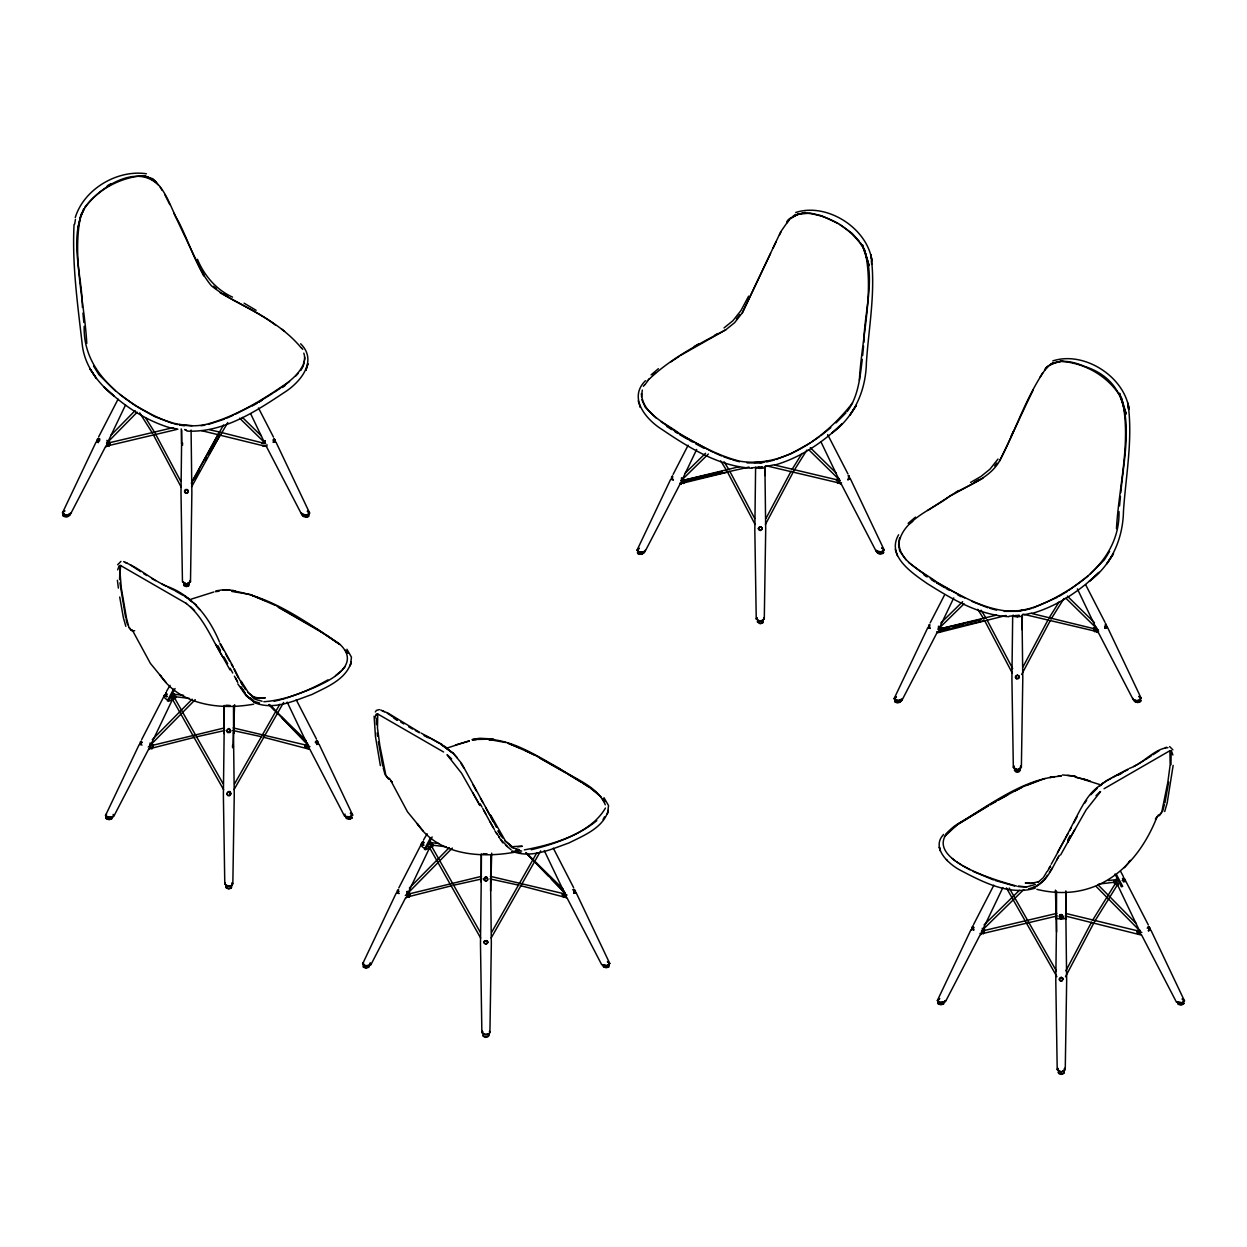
<?xml version="1.0" encoding="UTF-8"?>
<svg xmlns="http://www.w3.org/2000/svg" width="1247" height="1247" viewBox="0 0 1247 1247"><rect width="100%" height="100%" fill="white"/><g stroke="black" fill="none" stroke-linecap="round" stroke-linejoin="round"><path stroke-width="1.5" d="M108.286 442.997L108.006 442.171M108.629 446.099L109.549 444.353L108.629 446.099L106.993 445.538L109.549 445.226M150.232 747.343L151.869 748.714L151.869 747.592M153.163 746.174L151.526 744.49L153.163 746.174L153.163 745.051L150.871 745.192M263.803 443.215L263.803 442.093L262.166 442.654L262.166 443.776M407.301 895.767L408.954 897.139L408.954 896.016M408.611 894.052L410.247 894.598L410.247 893.476L408.611 892.914L408.611 894.037M839.449 482.355L837.813 483.213L837.813 482.09M983.54 932.662L983.54 933.785L984.834 930.122L983.197 929.561L982.558 932.538M1094.897 631.637L1094.243 630.92L1096.534 631.091L1094.897 631.637L1094.897 630.514M1139.789 933.473L1138.371 934.268L1137.077 931.712L1137.077 930.589L1138.994 930.34M1137.451 932.522L1137.95 933.941M1138.994 931.945L1138.714 930.044M305.094 744.693L306.388 748.371L304.969 745.207M305.468 745.768L306.388 748.371L304.969 746.08M563.052 896.468L562.833 893.85M684.198 482.589L684.198 481.716L683.278 483.462C683.621 480.329 683.964 485.395 682.358 482.277L682.608 479.596M684.587 480.921L684.587 479.799L683.933 480.5M838.155 480.111L838.155 479.004L836.519 479.534L836.519 480.656L838.155 480.111L836.519 479.534L837.158 480.251M940.035 628.8L939.692 628.02M941.282 631.013L941.282 630.14L940.363 631.886C940.706 628.753 941.049 633.819 939.443 630.717M941.672 629.345L941.672 628.223L941.017 628.924M1095.24 628.535L1095.24 627.428L1093.603 627.958L1093.603 629.08L1095.24 628.535L1093.603 627.958L1094.243 628.675M1096.534 630.779L1096.534 629.969M641.504 396.733L642.314 390.062M898.588 545.173C901.41 519.609 932.32 509.914 949.918 495.994C966.939 485.145 988.668 479.674 999.486 461.141C1011.208 437.619 1021.558 413.427 1033.311 389.89M1061.197 914.425L1060.215 915.017L1062.163 915.049L1063.13 916.701L1061.244 918.961L1059.217 916.732L1060.215 914.674M181.75 430.106L181.002 492.846L182.452 581.803L186.489 584.282L190.495 581.772L191.867 492.83L191.087 430.09M224.148 732.441L223.384 795.181L224.787 884.123L228.809 886.617L232.285 885.386L231.973 883.016M481.233 880.865L480.469 943.605L481.872 1032.547L485.878 1035.041L489.37 1033.81L489.525 1032.578M1012.689 615.691L1011.909 678.43L1013.328 767.373L1017.334 769.867L1021.371 767.388L1022.789 678.43L1022.01 615.691A4.661 1.06 0 0 1 1016.134 616.719A4.661 1.06 0 0 1 1013.312 615.161M764.317 466.737A4.661 1.06 0 0 1 761.465 468.295A4.661 1.06 0 0 1 755.604 467.266L754.825 530.006L756.243 618.948L760.249 621.442L764.286 618.964L765.705 530.006L764.925 467.266M1065.265 917.371A4.661 1.06 0 0 1 1062.444 918.93A4.661 1.06 0 0 1 1056.568 917.901L1055.788 980.641L1057.207 1069.599L1061.244 1072.077L1065.25 1069.583L1066.668 980.641L1065.889 917.901M374.116 716.168L375.456 736.556L380.366 765.642M232.893 747.67L234.623 704.711M266.983 444.696L266.952 446.036L265.673 446.379L201.609 430.651M490.632 891.059L491.708 853.135M765.05 475.559L765.315 466.082M1021.963 629.673L1022.4 614.506M1065.749 892.868L1065.889 919.133L1065.826 890.872M376.454 718.21L376.5 724.647M84.204 326.293C82.816 365.995 113.68 394.068 145.852 411.354C164.62 421.782 185.07 429.139 206.55 424.276C233.984 416.934 258.862 402.204 282.196 386.367C293.123 379.493 308.29 365.714 303.8 353.135M1170.98 764.738L1171.12 753.406M81.086 214.079C71.547 256.523 84.469 300.683 86.776 343.424M1056.49 891.059L1056.365 919.101L1056.334 892.93M1016.523 886.04C994.623 880.179 909.749 855.364 957.587 824.002C989.947 805.203 1023.413 778.424 1061.103 776.148M173.162 695.171L171.774 698.039L223.587 789.632M233.703 707.47L233.672 733.641L233.548 705.599M490.788 855.894L490.757 882.081L490.804 857.157M74.072 224.429C71.952 264.333 77.641 304.268 82.162 343.845C84.266 365.324 97.78 382.938 114.023 396.078L104.187 387.053C123.157 405.493 145.899 420.863 171.509 428.22M173.925 693.659L175.079 696.886L174.377 697.79M1113.945 880.928L1115.145 884.637L1114.818 883.453M1115.582 880.413L1116.081 883.375M176.014 696.138L175.219 699.099M431.789 847.025L433.099 844.562L432.304 847.524M862.285 359.323C860.009 377.28 858.372 396.515 847.212 411.541M862.643 355.551L863.548 346.089M1119.541 505.861L1120.445 496.415M863.922 342.379C863.953 310.02 878.278 272.703 860.477 242.869M1120.819 492.627C1124.732 447.081 1141.971 385.089 1084.5 366.353C1072.623 361.334 1056.755 357.593 1046.451 367.818C1026.141 396.156 1015.713 430.418 999.486 461.141M165.695 694.891C167.597 687.424 162.718 702.825 166.069 693.036L165.056 695.436M641.317 394.255L641.535 393.662C642.517 413.988 665.43 422.889 679.553 433.566C698.491 444.836 718.147 455.716 739.658 461.156C784.051 468.576 826.512 436.356 852.543 402.921M899.601 537.956C894.723 560.215 922.281 571.017 936.637 582.006C957.805 594.242 979.737 607.336 1004.365 610.718C1027.169 613.29 1048.244 602.348 1067.448 590.642C1096.097 573.854 1119.962 546.638 1118.995 511.535M1173.146 765.424L1167.27 802.367M859.37 380.241C861.724 338.545 873.804 295.274 865.652 253.967C854.289 220.407 877.514 292.531 865.652 253.967L864.467 249.54M1116.455 528.666C1118.808 486.985 1130.889 443.698 1122.736 402.391C1111.373 368.847 1134.599 440.955 1122.736 402.391L1121.552 397.964M98.264 439.614C96.627 436.668 95.801 446.52 98.264 439.614L99.479 441.064L97.999 440.565M141.503 741.092L140.21 744.771L141.503 742.23M672.663 475.964L671.634 479.518L672.663 477.928M929.748 624.388L928.719 627.942L929.732 626.353M422.125 844.998L423.434 841.335M74.68 224.117L75.444 219.41M432.491 845.217L432.195 846.978L433.099 844.562M275.493 325.14C255.588 309.599 230.976 301.556 211.413 285.781C194.703 265.689 188.78 239.268 175.874 216.838C167.909 200.705 159.491 172.351 136.157 176.497C115.644 180.114 95.645 191.461 84.095 209.122C68.647 239.284 82.271 275.322 82.396 307.385M120.663 565.359L120.039 572.841L121.286 587.898L126.493 618.169L128.8 626.96L131.839 630.811L134.66 630.733M377.747 713.783L377.482 728.03L379.836 745.612L385.884 775.385L388.924 779.235M1168.657 782.103L1164.901 802.897M119.993 565.39L119.587 579.574M117.654 569.832L119.276 565.624M374.739 718.256L376.36 714.048M1127.88 769.165C1079.606 794.214 1092.169 791.705 1051.19 864.233M749.026 467.048L682.296 482.199L680.706 484.288L681.376 482.605M747.093 462.918L760.218 462.902L766.858 461.312M1004.178 611.342L1017.303 611.326L1023.927 609.736M422.78 843.175L423.154 841.46L422.39 844.889M562.054 893.631L562.818 896.079M84.095 209.122L80.431 217.149L77.953 228.045M303.863 364.249L304.408 360.726M230.773 793.778L229.807 795.477L227.78 795.524L226.814 793.871L227.796 792.235L229.744 791.892L230.711 793.887L229.729 795.539L227.858 795.492L226.876 793.778L227.842 792.188L229.791 792.188L230.711 793.887L228.762 791.985M350.173 665.836L351.218 662.032C346.136 679.521 326.714 687.05 311.875 694.517C294.105 700.798 274.2 710.307 255.37 702.981M607.258 814.26L608.302 810.456C603.221 827.946 583.799 835.474 568.959 842.941C551.034 849.254 530.817 858.98 511.925 851.14M1162.531 811.579L1164.433 804.627M318.141 744.054L316.738 740.749L318.141 744.054L316.66 744.553M573.729 889.532L575.226 892.478L573.651 893.351C578.748 892.93 571.718 885.713 575.132 892.634L573.745 892.977L574.851 890.779M847.711 479.627L849.566 478.895L848.163 475.59M1015.401 677.027L1017.334 675.11L1019.017 676.061L1019.048 677.994L1016.383 678.742L1015.401 677.027L1016.352 678.649L1018.3 678.664L1019.017 676.061L1017.349 675.235L1015.666 676.092M1106.541 627.693L1104.795 628.052L1106.65 627.319L1105.247 624.014M1148.269 930.683C1150.607 930.262 1147.817 923.528 1150.326 930.059C1146.336 924.308 1152.618 928.625 1148.549 930.808L1150.124 929.95L1148.643 930.449L1149.75 928.236M754.092 462.543L760.358 462.278M1011.177 610.968L1017.443 610.703M1164.714 811.516L1167.13 803.115M398.697 889.89L397.201 892.821L398.666 893.32M232.441 590.844C272.282 596.845 306.326 622.222 339.34 643.779C369.876 671.65 304.782 691.243 287.044 697.915M350.563 664.433L351.451 657.153L346.915 649.251M524.332 849.877C553.154 844.624 590.548 833.76 605.45 808.056M607.648 812.857L608.536 805.578L603.984 797.675M75.256 217.555C83.908 189.108 117.405 169.389 146.398 173.769M228.965 728.482L227.141 729.698M228.731 732.628L229.822 732.067L227.874 731.973L229.682 732.535L230.742 730.82L228.856 728.825L229.822 729.121M230.446 731.755L227.733 732.472L226.829 730.726L228.809 728.622L230.726 730.851M483.93 879.057L486.049 876.906L487.577 878.34L487.515 880.242L485.769 881.239L484.132 880.133L483.898 879.151L485.816 881.052L487.53 880.179M70.175 513.873L69.661 515.385L70.705 512.829L68.975 514.84L66.792 515.136M901.752 699.738L901.254 701.25L902.282 698.694L898.37 700.783L894.473 698.71M113.212 814.385L113.228 816.489L109.83 817.533L106.463 816.489L106.447 814.416M683.278 483.462L683.699 482.262M940.363 631.886L940.784 630.686M898.791 546.077L899.726 551.034L906.086 559.887M109.05 445.771L109.549 444.353M1116.112 879.119L1115.597 881.395M1006.111 615.472L937.791 632.728L938.445 631.029M265.19 440.596L265.05 442.638M149.827 747.795L149.172 749.494L150.108 747.156L149.469 748.777L194.968 737.226M406.257 897.918L406.912 896.219M173.582 698.507L174.097 695.826M430.667 846.931L431.462 843.954L430.854 844.624M183.948 583.502L183.979 585.7L186.473 586.604L188.967 585.685L188.983 583.892M183.59 584.796L183.948 583.892M1058.344 1072.607L1058.703 1071.703M679.693 483.228L680.971 483.587L681.626 481.981M981.981 932.288L980.875 934.642L981.732 932.896M838.514 478.022L837.906 479.487L840.712 484.023L839.356 483.197M1095.599 626.446L1095.489 628.94L1096.565 627.942M226.315 885.822L226.315 888.035L228.809 888.94L231.303 888.035L231.334 885.838M225.941 887.131L226.315 886.227M483.025 1035.556L483.384 1034.246M307.121 743.165L307.448 746.22L309.957 746.61M564.205 891.589L564.532 894.645L567.042 895.034M1057.207 1069.599L1057.721 1068.336M1058.08 1068.476L1058.111 1070.737L1061.244 1071.843L1064.361 1070.721L1064.361 1068.476M1064.112 1072.186L1063.722 1073.48L1061.244 1074.4L1058.734 1073.496L1058.344 1072.202M398.323 891.605L397.559 893.07M972.535 926.88L971.896 929.841L973.19 926.162L971.538 929.732L972.816 926.053L972.411 926.848L974.016 927.378L972.161 927.752L973.642 928.267M232.55 747.53L232.55 745.285M224.787 884.123L225.317 882.876M481.872 1032.547L482.402 1031.3M482.76 1031.44L482.277 1032.563L484.085 1034.511L489.011 1033.701M756.243 618.948L756.773 617.686M757.116 617.842L756.648 618.964L758.457 620.912L762.057 620.912L763.881 618.98M1013.328 767.373L1013.858 766.126M1014.201 766.266L1014.216 768.511L1017.334 769.633L1020.467 768.526L1020.498 766.266M182.545 442.934L182.545 445.195M106.79 445.148L105.917 446.894L108.255 444.041M182.187 445.335L182.202 442.825M190.09 581.803L186.473 584.048L182.841 581.819M488.777 1035.166L488.388 1036.46L485.878 1037.379L483.4 1036.46L483.025 1035.15M1020.217 769.991L1017.334 771.799L1014.466 769.976M307.308 745.005L306.731 744.147L307.058 746.205M1011.208 436.06L1013.406 431.228M898.619 534.792C886.103 555.913 912.165 572.981 926.848 583.315C951.788 598.996 978.755 615.176 1008.932 616.704M772.984 248.34L776.226 241.466M66.761 514.902L64.641 514.808L62.49 512.813L96.097 441.999M148.549 749.322L113.633 816.614L107.694 817.455L105.527 815.46L139.134 744.662M173.91 698.725L171.961 699.536L172.476 698.445M405.634 897.746L370.718 965.038L364.779 965.879L362.612 963.884L396.219 893.086M430.839 847.149L429.046 847.96L429.56 846.869M679.989 484.148L645.089 551.439L639.15 552.281L636.983 550.27L670.59 479.472M937.074 632.572L902.173 699.863L896.219 700.705L894.068 698.71L927.674 627.911M980.345 934.439L945.429 1001.731L939.49 1002.557L937.354 1000.546L970.961 929.748M108.037 441.563L125.511 405.041M151.09 744.194L172.709 698.975L173.364 699.473M408.174 892.618L429.794 847.414L430.449 847.898M682.53 479.019L696.683 449.45M939.615 627.444L953.752 597.89M982.901 929.327L1002.869 887.583M1123.594 877.997C1123.469 885.214 1126.852 877.67 1122.44 878.574L1123.921 878.137L1123.188 880.086L1124.311 878.745L1122.83 879.182M117.654 564.72L120.928 561.399M107.772 443.963L106.603 443.418L107.585 441.781L106.868 440.331M105.527 815.46L106.104 814.291M319.092 744.288L352.698 815.086L348.396 817.424M362.612 963.884L363.189 962.715M770.537 253.5L742.401 312.716L734.639 322.661L725.832 329.754L681.111 355.083M636.983 550.27L639.119 548.275M576.161 892.712L609.783 963.526L607.632 965.521L601.693 964.695L566.777 897.419M850.532 479.113L884.139 549.911L882.003 551.922L876.049 551.096L841.148 483.805M894.068 698.71L896.203 696.699M1107.617 627.537L1141.223 698.336L1139.088 700.346L1136.952 700.44M363.532 962.84L363.547 964.913L366.914 965.957L370.312 964.913L370.297 962.809L369.782 964.321L370.827 963.869M742.401 312.716L780.731 231.771L789.367 219.394L797.753 214.203L810.379 213.112L821.679 215.778L837.968 223.338M175.048 688.531L168.657 701.344L167.347 700.876L173.504 689.201M344.998 814.057L345.014 816.162L346.463 816.925M432.132 836.955L425.741 849.768L424.432 849.301L430.589 837.625M981.81 930.589L981.95 930.153M62.49 512.813L64.641 510.802M276.039 442.264L309.646 513.047L307.495 515.058L301.556 514.216L266.64 446.94M779.531 234.888L781.183 231.583M937.354 1000.546L939.505 998.551M1150.903 930.122L1184.51 1000.92L1182.343 1002.915L1176.404 1002.074L1141.488 934.782M106.354 816.769L106.369 818.843L109.081 819.669L111.809 818.843L111.809 817.144M105.933 818.016L106.354 817.175M346.417 818.11L350.719 818.687L352.293 817.253M352.293 817.658L349.16 819.31L346.417 818.5L345.98 817.268M363.438 965.194L363.454 966.877L366.166 967.688L369.33 966.02M363.438 965.599L363.454 967.267L366.166 968.093L368.894 967.267L368.894 965.583M637.809 551.595L637.809 553.668L638.978 554.276L642.096 554.276L643.701 552.826L637.903 551.314L637.903 549.241L639.306 548.462M637.388 552.826L637.809 552M894.894 700.019L896.063 702.295L900.35 701.702M894.894 700.424L894.894 702.092L897.606 702.918L900.35 702.092L900.334 700.003M1140.834 700.502L1140.397 701.734L1137.7 702.575L1134.957 701.765L1134.941 700.066M174.502 695.234L172.476 696.496M112.246 817.596L110.64 819.045L106.369 818.453M877.857 551.642L877.872 553.341L880.616 554.136L883.312 553.309L883.312 551.236M98.653 436.871L118.075 399.165M141.69 739.533L164.635 694.984A4.661 2.494 26.4 0 0 167.285 699.801A4.661 2.494 26.4 0 0 172.709 698.975M398.775 887.958L421.72 843.408M673.131 474.359L688.141 445.226M930.215 622.783L944.353 595.365M973.517 924.635L993.828 885.23M63.316 514.123L63.316 516.196L66.029 517.037L68.772 516.227L68.772 514.528M62.896 515.37L63.316 514.528M70.58 513.982L105.496 446.675M938.18 1001.871L938.165 1003.944L940.877 1004.77L943.62 1003.96L943.636 1001.871M937.744 1003.118L938.18 1002.276M1184.104 1003.071L1182.515 1004.505L1178.228 1003.897M1184.104 1003.476L1180.956 1005.129L1178.228 1004.303L1177.792 1003.056M302.927 515.603L303.38 514.356M944.073 1002.728L942.451 1004.162L938.165 1003.554M1073.854 822.88L1077.112 816.691M306.388 747.249L305.468 747.499M1065.889 970.821L1091.577 922.125M1065.515 976.728L1094.632 921.455L1118.263 883.5L1116.127 884.185M748.605 296.178L740.936 310.612L732.955 320.666L724.024 327.93M765.892 518.534L790.941 471.46M765.455 524.379L793.965 470.696L806.934 450.011M1022.976 666.958L1048.026 619.884M1021.652 674.487L1050.161 620.803M83.689 208.826L82.021 213.034M166.49 691.43L170.06 685.351M423.575 839.87L427.144 833.775M1058.687 856.595C1051.985 867.974 1046.498 883.219 1032.89 887.599M1156.857 817.315C1136.609 868.52 1094.819 903.514 1036.881 889.345M1067.65 840.166L1070.144 835.568M603.08 819.513L604.546 816.816M191.321 483.322L223.447 425.056M1056.692 860.009L1059.264 855.317M192.085 481.404L218.677 433.239M191.555 486.938L220.532 434.439L209.06 454.298M1057.503 852.434L1064.673 839.465M1074.758 829.536L1067.713 842.224L1086.121 809.88L1100.587 791.611M234.062 789.569L283.615 702.466M491.147 937.993L540.699 850.89M234.592 783.802L279.811 704.274M491.677 932.226L536.896 852.699M1060.573 855.052L1067.978 841.772M300.776 370.484L303.489 365.683M1065.515 837.968L1068.04 833.479M1069.739 830.502L1071.422 827.509M107.975 444.665L106.244 446.161L107.273 446.067M194.703 479.113L199.489 470.836M205.225 460.907L207.142 457.602M220.937 434.283L227.78 422.515M107.585 441.781L106.603 443.418L172.85 427.705M1046.81 871.856L1043.287 877.732L1038.112 882.19M1048.571 868.91L1050.333 865.979M1060.184 918.322L1062.163 915.049L1059.498 915.703L1060.184 918.322L1062.132 918.338L1063.13 916.701L1062.163 915.173L1059.498 915.797L1061.166 916.685M1040.092 377.077L1042.804 372.682M1109.627 551.345L1104.281 559.965L1090.486 573.714M1092.466 920.457L1115.473 883.39L1117.561 881.956M791.845 469.776L801.961 453.549M1048.93 618.2L1059.046 601.974M1051.05 619.12L1064.018 598.435M1084.796 803.162L1086.605 800.278M1047.449 871.185L1050.566 866.275M681.579 479.846L681.454 477.804M939.069 627.631L938.539 626.228L938.368 628.722L939.646 629.08L939.739 626.82M681.984 479.207L681.283 480.298L682.561 480.656L682.655 478.396M149.921 745.488L150.108 742.994L151.76 744.989L148.237 747.031M407.005 893.912L407.192 891.434L408.845 893.413L405.322 895.455M150.747 746.485L149.5 746.08L150.186 745.02M407.831 894.91L406.584 894.52L407.707 892.821L407.192 891.434M1047.386 875.316L1044.362 879.805L1035.976 886.648M1049.397 872.323L1052.421 867.834M944.431 836.675L957.493 824.438L988.403 805.484M84.656 207.438C99.807 187.44 135.954 163.045 158.198 184.868M645.447 380.709C627.74 398.074 646.336 419.787 662.204 429.592C689.092 447.767 718.615 466.253 751.847 468.264M1158.401 814.946L1155.423 819.201L1156.951 817.299M375.316 711.943L376.454 710.354L379.4 709.621M173.847 696.574L173.863 694.314M430.932 844.998L430.948 842.738M151.261 743.617L150.638 744.895L195.249 699.629M644.902 384.731L647.832 380.818M943.652 834.414C930.886 847.617 948.141 863.688 959.738 869.938C982.402 881.832 1009.275 896.063 1035.197 888.129M643.374 386.321L644.637 384.668M1158.728 815.974L1161.752 812.109L1167.816 782.352L1170.169 764.754L1169.904 750.507M316.286 742.853L317.393 741.466L315.538 741.373M736.4 318.983L739.845 314.634M998.021 459.036L990.04 469.09L981.108 476.354L970.571 482.464M994.638 465.957L996.93 463.058M1129.081 862.051L1130.421 860.368L1124.435 867.694M119.057 566.933L119.93 565.826M376.126 715.357L377.015 714.25M1159.429 815.382L1161.487 812.841M797.207 214.453C820.573 209.278 785.969 214.998 786.779 222.995L789.086 220.314M849.191 477.18L848.085 479.394L849.566 478.895L847.991 479.768M1044.924 370.141C1044.721 362.924 1077.517 357.936 1054.292 362.893M1125.308 881.551C1123.079 874.474 1125.838 881.972 1123.438 881.8L1124.903 881.364M1046.171 368.753L1048.431 366.15M295.913 375.893L298.345 373.18M109.268 443.121L109.923 442.42L108.286 441.874M150.217 748.169L152.508 748.013L151.869 748.714M407.301 896.593L409.593 896.437L408.954 897.139M342.395 669.701L344.983 666.88M1090.829 794.729L1097.376 788.104M422.032 844.624L423.606 844.359L422.141 843.86L423.419 842.489M845.98 412.835L835.989 422.92M762.026 467.064L760.249 468.326L758.644 467.111M1019.111 615.488L1017.334 616.751L1015.728 615.535M110.624 435.562L135.112 410.606M107.694 442.217L137.186 412.18M647.224 380.865L649.438 378.62M409.063 891.964L452.334 848.054M152.29 739.627L192.178 699.177M409.375 888.051L449.263 847.601M1138.714 931.057L1139.415 930.356L1096.144 886.461M682.125 479.705L708.358 454.033M939.209 628.129L964.056 603.813M984.086 924.9L1019.313 890.374M982.574 929.966L1023.74 889.579M648.814 379.509C671.011 358.185 698.897 344.078 725.832 329.754M685.149 473.205L705.553 453.253M940.877 622.954L962.637 601.693M1096.004 795.68L1100.213 791.642M762.057 466.83L752.066 467.781M1019.142 615.27L1009.15 616.205M945.662 834.321L957.275 824.766L988.435 805.858M484.335 877.779L485.878 877.046L487.811 879.275M651.059 374.879L658.4 368.691M908.128 523.304L915.485 517.115M652.742 375.238L655.657 372.837M909.827 523.662L912.742 521.262M335.521 675.625L341.086 671.12M596.783 820.666C577.922 835.817 554.525 844.079 531.269 849.737M820.791 435.717L830.829 427.659M1087.914 576.098L1069.038 590.236M1099.854 785.984L1102.286 784.036M792.702 216.651L795.415 214.5M1049.787 365.075L1052.499 362.924M282.274 386.929L289.538 381.504M149.469 748.777L150.731 747.841M407.816 896.266L406.553 897.201L452.053 885.651M125.199 562.475C140.007 568.398 153.007 580.884 168.439 586.885C193.254 596.393 209.558 618.278 219.519 642.08M382.283 710.899L387.661 712.894L419.756 732.425M282.383 387.505L285.329 385.37M1104.063 788.728L1169.374 751.021M811.953 441.797L819.31 436.731M1151.433 755.776L1145.385 759.719M1152.898 754.794L1159.211 750.663M274.511 392.15L280.715 387.973M979.971 933.426L982.48 933.037M670.59 362.051L679.599 356.081M927.674 510.475L949.668 496.29L982.917 478.193M1063.722 1073.09L1061.244 1074.01L1058.734 1073.106M272.937 393.164L258.659 401.986M231.303 887.646L228.809 888.55L226.315 887.63M488.388 1036.07L485.878 1036.974L483.4 1036.054M231.942 885.276L228.809 886.383L225.691 885.261M1111.264 778.299L1105.793 781.043M810.488 442.81L791.19 453.596L775.961 459.52M1058.968 596.393L1067.572 591.249M1138.854 763.647L1143.811 760.701M258.612 402.313L261.823 400.427M694.283 346.448L698.741 343.845M955.826 492.269L958.803 490.523M714.64 335.287L717.633 333.557M974.718 481.981L979.207 479.378M990.04 804.549L996.587 800.792M990.071 804.923L996.587 801.182M252.112 405.992L256.991 403.233M998.255 800.247L1007.763 794.916M998.27 799.857L1022.556 786.873L1044.939 778.487M1133.694 766.546L1137.56 764.38M107.273 185.772L111.108 183.636M252.112 405.634L257.022 402.906M327.945 679.88C308.243 690.916 286.545 700.05 263.85 701.734M1101.756 783.802L1104.795 782.118M1112.651 777.536L1121.115 773.046M1105.076 628.192L1106.557 626.571L1105.076 627.07L1106.276 625.62L1104.795 626.119M883.235 550.956L879.868 552.016L876.454 550.987L876.968 552.499L875.924 549.927M1138.901 700.159L1140.818 698.351L1138.87 696.543M894.987 697.665L896.39 696.902M607.445 965.334L608.863 964.554M939.692 998.753L937.76 1000.546L939.677 1002.354L943.589 1002.385L945.569 1000.562L944.54 1001.014M63.41 511.769L64.844 511.005M1129.236 768.448C1143.078 763.725 1154.566 748.512 1167.971 747.654M883.312 552.904L879.041 553.528L877.42 552.094M1140.397 701.344L1136.126 701.967L1134.505 700.518M351.872 818.094L349.16 818.92M1147.536 927.269L1148.627 927.004M250.476 406.538L235.153 414.316M1057.534 597.251L1033.046 607.944M1117.967 775.229L1122.191 773.046M1014.933 791.019L1022.244 787.262M1122.565 772.314L1128.301 769.415M264.816 440.783L263.476 442.545L264.816 443.246M795.711 212.504C826.839 202.248 867.522 228.107 871.949 260.872L870.874 254.684C876.002 290.582 868.754 326.917 866.384 362.783C865.886 390.155 854.522 416.592 832.154 432.912L841.99 423.886C823.036 442.326 800.309 457.711 774.699 465.084M1052.795 360.929C1083.924 350.672 1124.607 376.532 1129.034 409.297L1127.958 403.108C1133.087 439.006 1125.838 475.341 1123.469 511.208C1122.97 538.579 1111.607 565.016 1089.239 581.336L1099.075 572.311C1080.12 590.751 1057.378 606.136 1031.783 613.508M797.753 214.203L793.373 216.261M1054.837 362.628L1050.457 364.685M838.405 480.516L840.026 480.547L838.872 481.093M841.554 482.745L840.384 483.29L766.126 465.755M1098.638 631.169L1097.469 631.715L1023.21 614.179M186.925 597.968L184.759 595.879M457.384 757.802L453.378 753.469L441.313 744.553L453.378 753.469L461.561 763.335L493.89 822.319M1026.702 785.251L1037.972 780.7M226.315 418.306L233.423 415.173M188.266 598.887L191.913 601.787L189.482 599.854M445.35 747.312L453.378 753.469M307.027 745.628L308.648 745.737L233.22 727.905M564.112 894.052L565.312 893.569L564.782 892.493M190.869 599.246L213.72 592.029M446.41 748.278L469.168 740.812M224.538 419.101L208.452 424.385M274.465 441.656L272.984 442.155C278.44 443.386 271.098 434.985 274.839 442.233M272.984 439.91L274.465 439.412L273.358 440.799L274.839 440.3M572.622 889.797L574.103 889.298M1149.001 926.77L1147.256 928.267M1137.077 931.712L1138.714 931.166M195.732 605.231L199.723 609.565M1139.29 931.945L1141.816 932.491M455.56 744.927L469.153 741.154M1123.656 880.07L1122.191 880.522L1124.015 880.974M1028.572 888.83L1034.122 887.194M1018.098 886.539L1026.702 886.898L1035.524 884.419M98.731 440.565L96.97 441.017L98.357 442.28M140.21 743.633L142.329 742.308M274.184 701.313L285.376 698.445M422.141 843.86L424.261 842.536M149.5 746.08L224.429 727.921M406.584 894.52L481.513 876.345M981.171 933.909L1057.191 915.953M1060.215 915.017L1062.179 914.69M766.78 461.92L774.309 460.065M680.971 483.587L727.172 472.223M1023.865 610.344L1031.394 608.489M981.389 931.197L1056.817 913.365M684.057 480.812L721.826 471.537L680.893 480.921L739.424 466.659M941.142 629.236L948.702 627.381M952.474 626.446L963.806 623.671M967.578 622.736L980.797 619.494L937.978 629.345L996.509 615.083M106.244 446.161L176.856 429.436M1030.521 883.593L1038.533 881.676M939.287 631.029L984.257 620.647M766.78 466.425L774.683 464.648M196.792 736.759L224.85 730.493M1023.865 614.849L1031.768 613.088M453.877 885.183L481.934 878.917M485.925 880.709L484.272 879.681M1050.457 777.505L1053.824 776.959M1049.678 777.427L1054.791 776.632M201.016 425.757L204.82 425.165M215.98 590.86L222.621 589.862L233.454 590.423M473.065 739.3L479.705 738.286L490.539 738.848M760.218 462.902L763.507 462.419M1017.303 611.326L1022.228 610.594M1058.017 776.195L1061.244 775.759M516.617 851.872C481.81 858.404 438.835 855.941 417.215 823.644L423.216 830.97M215.357 591.67L219.082 591.218M472.442 740.095L476.167 739.658M253.671 704.181C220.516 710.182 180.379 705.459 160.13 675.204L166.132 682.53M1098.794 884.061L1114.257 882.253M1108.334 880.569L1115.722 879.712M472.114 739.533L493.672 739.066M260.498 698.258L265.284 697.852L256.726 698.102M517.583 846.697L522.368 846.277L513.811 846.526M487.016 877.202L484.958 877.467L486.907 877.545M429.56 844.92L431.587 843.658L431.01 842.084M1116.891 880.631L1115.551 880.694L1116.299 881.91M517.77 851.452L512.158 851.607L515.557 851.576M222.932 590.252L229.9 590.112M1062.413 774.933L1074.571 776.024M1033.841 883.266L1025.268 883.016L1030.053 883.422M430.246 843.596L431.587 843.658L432.163 845.31M1116.673 884.934L1118.091 884.996L1117.53 884.232M187.081 431.088C223.042 432.849 255.199 411.806 283.957 392.68C299.826 382.86 318.39 361.131 300.652 343.782M226.003 705.256L230.04 705.459M483.088 853.681L487.125 853.883M123.624 561.586L127.288 563.239M380.709 710.011L384.372 711.663M804.907 213.003C827.385 214.687 849.425 227.141 861.989 245.94M1061.992 361.427C1084.454 363.111 1106.51 375.565 1119.058 394.379M489.525 739.268C515.198 741.264 537.239 756.243 559.217 768.277C574.914 779.25 597.375 786.015 605.263 804.798M231.833 591.437L250.179 594.492L275.416 605.45M489.697 739.642L505.752 742.526M488.918 739.861L492.175 740.095M1018.222 886.181L1026.702 886.898M1067.619 775.416L1075.522 776.273M174.315 694.267L183.558 695.327M431.4 842.691L438.788 843.533M175.78 696.792L189.31 698.367M432.865 845.217L446.395 846.807M232.534 591.031L235.574 591.078M489.619 739.455L492.659 739.502M1134.754 700.378L1136.921 700.674M605.496 965.614L602.098 964.586M179.365 424.448L192.116 425.663M179.443 425.056L184.353 425.788M317.393 743.711L315.273 742.37M1075.195 777.193L1081.773 778.596M1075.21 776.834L1101.226 785.018M232.846 730.493L261.278 736.665M490.305 876.329L565.733 894.161M489.931 878.917L518.362 885.089M171.525 427.799L177.853 429.202M209.59 429.779L218.989 431.898M775.665 465.287L840.026 480.547M1032.75 613.727L1098.451 629.797M1065.562 913.381L1140.537 931.54L1139.415 929.857L1140.132 930.948L1138.87 931.338L1139.228 929.701M1065.156 915.968L1140.865 934.954L1139.929 932.616M252.019 696.512L260.031 698.429M173.785 423.668L177.557 424.588M263.117 737.117L309.162 749.182L307.838 748.309L308.866 748.449L308.056 746.828M520.202 885.541L566.247 897.606L564.922 896.733L565.951 896.889L565.14 895.252M220.859 432.366L265.736 443.714M1014.512 885.994L995.137 880.444M228.762 791.627L230.711 793.528M681.501 481.093L682.203 482.605M936.778 631.668L938.056 632.011M732.535 459.816L739.487 461.749M989.619 608.24L996.571 610.173M144.621 176.279L152.633 178.68L156.654 182.545L149.546 177.962M262.088 701.235L255.043 699.255L252.455 697.026M519.173 849.659L512.127 847.679L509.54 845.45M516.242 849.55L521.651 851.078M515.37 851L520.919 852.636M259.501 702.981L253.998 701.344L249.852 697.899M1083.627 779.172L1087.15 780.232M121.177 565.857L186.489 603.564M378.262 714.282L443.573 751.988M227.765 732.332L228.84 732.285L227.188 731.256L227.733 732.472L226.845 730.633M1083.425 778.939L1090.346 781.121M1169.624 746.563L1172.897 749.868M171.899 423.201L155.018 416.747L137.139 406.834M671.634 478.38L673.38 479.892M928.719 626.805L930.091 628.067M107.632 442.576L109.923 443.558L109.923 442.42M974.016 929.639L972.535 929.14L973.642 930.215M397.575 891.106L399.04 891.605L397.201 892.821L399.04 893.569M165.711 693.597L167.176 694.111L165.321 694.485L166.802 694.984M167.16 696.387L165.68 695.888L166.786 696.964M723.494 456.651L730.789 459.317M987.873 607.757L971.631 601.272M509.01 743.571L533.981 754.622L565.639 772.47M250.896 594.897L265.346 600.758M507.981 743.321L519.438 747.841M993.469 879.914L973.221 871.45M982.184 930.745L983.524 930.075L982.2 928.314M714.547 452.848L721.67 455.981M141.129 176.154L145.057 175.796L148.814 177.604M849.472 479.253L848.443 477.663M575.132 892.852L574.103 891.246M107.071 442.841L108.224 443.386L108.13 440.892M712.77 452.069L679.521 434.096M964.664 597.937L936.606 582.52M421.205 733.142L441.843 744.303M162.266 584.251L166.568 586.417M168.002 587.15L173.769 590.096M425.087 735.574L430.854 738.52M603.501 966.534L607.803 967.126L608.941 964.835M525.408 750.523L534.168 755.027M303.364 516.055L307.666 516.648L308.82 514.372M424.042 735.59L428.267 737.772M671.915 479.394L673.115 480.017M928.984 627.818L930.2 628.441M97.25 442.03L98.451 442.654M637.809 553.263L642.096 553.871L643.265 551.579M1134.988 700.175L1133.133 699.52L1098.233 632.245M63.316 515.806L67.587 516.429L68.772 514.123M301.961 514.091L302.475 515.603L301.431 513.047L303.395 514.855L307.308 514.855L309.24 513.047L307.323 511.254M415.298 730.524L419.351 732.69M1176.809 1001.949L1182.156 1002.713L1184.104 1000.905L1182.187 999.096M695.701 443.823L704.025 448.281M881.785 548.119L883.219 548.883M957.774 594.913L961.11 596.705M881.988 547.916L884.139 549.911M1139.072 696.34L1141.223 698.336M350.532 813.091L352.698 815.086M350.345 813.293L352.293 815.102L350.36 816.894L344.608 816.271L309.692 748.995M607.616 961.515L609.783 963.526M607.429 961.718L609.378 963.526M307.51 511.052L309.646 513.047M1182.374 998.909L1184.51 1000.92M276.912 606.198L318.016 629.657L339.449 644.2M64.828 514.621L62.896 512.813M175.157 590.86L182.592 595.131M432.241 739.284L439.677 743.555M220.22 292.874C248.512 308.648 280.123 322.396 301.213 347.819M278.517 607.383L324.345 633.835M539.889 758.176L565.624 772.859M184.244 596.128L188.796 598.654M441.313 744.553L445.88 747.078M962.341 865.558L969.948 869.783M151.713 578.483L155.563 580.666M408.798 726.907L412.648 729.09M689.186 440.144L692.444 441.984M946.27 588.568L949.528 590.408M232.55 297.145C216.245 289.74 204.274 275.649 197.431 259.298M223.93 294.074L226.923 295.804M936.622 582.91L944.649 587.649M679.537 434.486L687.565 439.225M244.116 303.192L256.134 310.316M567.229 773.779L581.429 782.259M567.229 773.405L590.158 787.714L601.397 797.269M839.621 224.335L852.013 233.298L859.51 241.482M1096.44 631.621L1097.796 632.447L1096.643 630.078M1096.129 630.888L1097.796 632.447M387.256 713.206L397.653 720.018M130.171 564.782L140.568 571.594M931.852 579.949L935.032 581.928M674.767 431.524L677.947 433.504M400.692 721.997L403.825 723.961M143.608 573.558L146.741 575.537M183.979 585.295L187.923 585.95L188.983 583.487M930.309 578.499L935.032 581.507M677.947 433.083L660.972 421.673M582.988 783.21L588.88 787.06M325.903 634.785L339.792 644.512M956.496 861.739L960.876 864.607M923.98 574.898L927.113 576.956M666.896 426.474L671.603 429.56M393.99 718.241L396.92 720.189M927.191 576.441L908.58 562.35M135.705 405.976L119.65 394.286M281.495 329.005L284.55 331.219M1165.353 747.639L1166.537 747.218M193.379 602.878L196.293 605.044M590.361 788.026L596.877 792.936M151.978 178.726L154.69 180.862M264.426 445.397L265.673 446.379M185.974 603.267C203.573 616.844 211.444 638.713 222.839 657.06L215.793 644.372M254.84 702.716L246.095 695.732L237.818 683.87M952.256 858.528L955.031 860.789M245.924 695.047L254.419 701.967M213.424 286.218L216.432 288.665M507.467 846.495L501.263 840.073M250.382 698.071L253.188 700.346M245.659 694.844L254.092 701.796M505.035 840.961L511.021 845.918M247.95 692.537L253.936 697.494M505.549 845.17L511.083 849.768M513.281 847.539L505.503 841.039L490.85 815.382M256.196 699.115L248.418 692.615L241.092 681.08M656.608 418.415L645.354 407.41L641.878 399.726M115.348 390.825L98.949 374.708L93.603 366.088M447.424 754.903L451.632 758.94M190.339 606.478L194.548 610.516M242.417 417.402L261.48 435.998M422.764 844.313L423.871 845.388M1067.385 596.128L1094.461 622.674M810.301 447.704L836.02 472.909M239.642 418.197L263.133 441.157M527.497 854.164L563.13 889.002M270.412 705.74L306.045 740.578M1065.826 598.155L1096.035 627.787M808.742 449.731L838.95 479.347M140.864 744.069L141.955 745.145M447.065 754.871L461.515 773.14L479.924 805.484L472.878 792.796M564.642 896.001L566.247 897.606L565.39 895.876L565.951 896.889M307.557 747.577L309.162 749.182L308.305 747.452L308.866 748.449M1097.859 884.637L1136.422 923.746M526.374 852.979L539.967 866.805M550.847 877.872L554.915 882.034M561.711 888.94L564.423 891.714M525.938 852.901L564.595 892.229M269.29 704.555L274.73 710.089M281.526 717.009L285.594 721.156M293.762 729.448L300.558 736.369M270.178 705.833L307.51 743.804M408.611 892.914L410.247 894.598M526.187 852.948L548.68 876.392M551.33 879.151L564.548 892.93M269.103 704.524L274.402 710.042M282.336 718.319L307.463 744.506M562.553 895.05L562.553 894.193M418.556 825.327L407.473 811.797L390.779 780.575M161.471 676.903L150.388 663.373L132.151 629.782M839.449 482.651L837.158 482.495L837.813 483.213M262.805 445.615L263.46 446.332L263.46 445.21M564.47 893.288L563.815 892.571L564.143 894.645M946.473 859.588L947.299 860.555M1171.276 750.788L1172.897 754.996M386.149 776.102L388.207 778.642M129.065 627.677L131.122 630.218M1170.621 750.99L1171.51 752.081M390.685 780.56L392.213 782.477L389.235 778.206M1097.111 628.987L1096.129 627.335M301.462 347.742L302.74 349.394M603.002 798.953L605.06 801.65M345.918 650.513L347.975 653.225M602.301 798.594L604.109 801.26M345.216 650.17L347.025 652.836M496.228 832.591L499.252 837.08M241.17 687.159L245.191 693.145M494.856 830.845L496.836 833.853M498.816 836.862L502.775 842.863M240.749 686.926L244.708 692.942M1106.276 627.553L1105.528 626.088M498.114 831.172L501.232 836.082M241.03 682.748L243.118 686.021M461.031 763.538L463.759 767.856M139.711 412.866L152.695 433.551M145.696 418.026L154.815 432.631L180.799 481.373M981.108 610.188L986.112 618.231M977.773 609.331L983.945 619.26M724.039 461.764L729.043 469.807M720.688 460.907L726.861 470.836M160.302 187.409L162.126 190.339M498.192 830.705L502.603 838.062M241.107 682.28L245.519 689.622M1006.423 887.926L1056.91 976.682M1009.259 888.082L1056.38 970.93M431.649 846.354L480.22 932.195M428.859 846.464L480.672 938.056M174.564 697.93L223.135 783.771M480.438 798.251L482.963 802.725M220.36 643.577L233.376 666.958M219.986 643.842L223.353 649.812M222.59 656.608L229.994 669.904M480.157 803.785L481.997 807.09M483.836 810.394L485.675 813.699M223.992 657.013L227.671 663.622M485.66 807.588L490.133 815.694M225.878 654.301L229.464 660.785M231.256 664.028L233.049 667.27M490.087 821.711L494.373 829.536M482.714 808.415L493.173 827.712M235.574 677.978L237.289 681.111M217.929 645.806L220.407 650.42M230.196 668.298L232.721 673.006M234.405 676.155L237.772 682.421M1120.554 871.279L1123.453 876.703M153.584 435.234L181.236 487.218M987.001 619.915L1012.704 668.595M729.916 471.475L754.731 518.503M984.818 620.928L1012.174 672.866M1116.533 874.661L1122.69 886.336L1121.38 886.804L1115.005 873.991M727.734 472.504L755.09 524.426M472.972 784.597L476.214 790.769M201.359 270.053L203.9 274.87M900.334 700.409L900.786 701.25M603.065 965.692L603.501 966.939L606.245 967.75L608.957 966.908L608.941 965.24M1140.397 699.661L1140.834 700.908M883.312 551.642L883.749 552.468M1085.638 584.734L1105.06 622.424M1125.402 880.429L1148.347 924.993M827.665 434.595L847.976 474M553.309 848.194L573.604 887.599M258.488 408.018L273.498 437.151M302.927 515.198L303.364 516.445L306.107 517.271L308.82 516.445L308.82 514.777M296.225 699.77L316.52 739.175M203.635 275.836L173.863 213.19M164.853 194.735L169.81 204.602M839.574 481.654L840.712 484.023M490.336 815.195L496.4 827.291M491.006 817.424L492.736 820.885M233.922 669L238.255 677.651M307.697 744.069L308.227 745.145M234.233 668.688L240.219 680.815M839.044 478.91L839.574 479.97M1077.377 588.865L1095.677 627.116M1117.328 884.435L1138.963 929.654M821.118 442.171L838.592 478.692M544.253 850.563L564.221 892.291M250.787 414.004L264.099 441.812M287.184 702.123L307.136 743.867M232.893 745.176L233.438 746.423M189.949 580.525L190.495 581.772M1064.72 1068.336L1065.25 1069.583M1014.466 770.381L1015.884 771.94L1018.783 771.955L1020.217 770.397L1019.859 769.087M757.381 621.552L760.249 623.375L762.759 622.456L762.774 620.663M757.381 621.957L760.249 623.765L762.759 622.861L762.774 621.068M1020.841 766.126L1021.371 767.388M763.756 617.701L764.286 618.964M489.401 1031.3L489.915 1032.563L491.334 943.605L490.57 880.881M232.316 882.876L232.83 884.139L234.249 795.181L233.485 732.441M1063.738 1071.687L1064.112 1072.591M1133.009 698.367L1134.053 700.923L1133.539 699.411M488.419 1034.262L488.777 1035.571M231.334 886.243L231.693 887.147M304.814 357.328L304.611 359.822M1137.451 931.665L1137.95 933.068L1137.732 931.306M1113.805 881.442L1114.74 884.294M895.299 549.303L897.341 555.663M639.68 405.462L640.257 407.239L638.215 400.879M123.437 617.966L125.838 626.353M940.378 851L939.334 847.196L939.989 849.597M383.203 767.887L385.12 774.839M126.118 619.463L127.553 624.685M123.282 617.218L119.712 597.032M382.735 766.157L378.402 741.7M125.651 617.733L119.93 582.863M1127.989 406.226L1128.488 409.359M117.405 580.276L118.371 588.116M377.186 732.924L377.545 736.213M82.941 313.059L83.845 322.505M871.404 260.919L871.653 264.364M481.295 853.836L481.248 882.097L481.373 855.832M224.211 705.412L224.164 733.672L224.289 707.408M1055.414 890.155L1056.614 931.883M181.236 428.906L181.657 444.088M429.794 847.414A4.661 2.494 26.4 0 1 426.24 848.88A4.661 2.494 26.4 0 1 421.408 845.575A4.661 2.494 26.4 0 1 423.294 842.941M228.825 791.471A1.948 1.902 0.1 0 1 230.773 793.357M140.989 742.043C139.041 748.792 140.334 738.988 140.989 742.043M398.074 890.483C396.141 897.185 397.403 887.443 398.074 890.483M672.445 476.868C670.512 483.587 671.759 473.829 672.445 476.868M929.529 625.293C927.597 632.011 928.844 622.253 929.529 625.293M422.889 842.302C420.785 849.004 422.234 839.262 422.889 842.302M274.324 438.819L275.462 442.217L274.324 438.819M317.362 740.874L318.499 744.272L317.362 740.874M848.817 475.699L849.94 479.097L848.817 475.699M1105.902 624.124L1107.024 627.522L1105.902 624.124M487.858 942.202L485.878 944.213L483.898 942.296L484.88 940.659L487.593 941.267L487.53 943.262L485.847 944.213L484.163 943.262L484.21 941.282L486.876 940.612L487.795 942.311M762.229 528.603L760.249 530.614L758.285 528.572L760.249 526.686L761.933 527.637L761.933 529.539L759.267 530.224L758.332 528.603L759.298 527.013L761.247 527.013L762.229 528.603M188.375 491.443L187.409 493.142L185.444 493.142L184.431 491.334L185.398 489.697A1.948 1.902 -0.3 0 1 188.063 490.398L187.346 493.001L184.681 492.284L185.46 489.853L187.409 489.853L188.328 491.349M1063.161 979.238L1061.244 981.249L1059.529 980.204L1059.529 978.303L1061.228 977.274L1062.912 978.225L1062.195 980.828L1060.231 980.828L1059.264 979.176L1061.228 977.445L1063.161 979.238M307.9 363.968L305.874 370.312L307.9 363.968M644.683 551.314L644.169 552.826L645.198 550.27L644.683 551.314M856.377 405.322L849.799 415.282L856.377 405.322M1113.462 553.746L1106.884 563.706L1113.462 553.746M99.479 439.1L97.625 439.178L99.744 440.113L98.264 438.476L99.744 438.975L97.999 438.601L99.479 439.1M186.442 430.449L184.759 429.498L186.551 430.464M563.473 896.796L562.553 895.923L563.473 896.796M96.362 378.449L89.768 368.489L96.362 378.449"/></g></svg>
